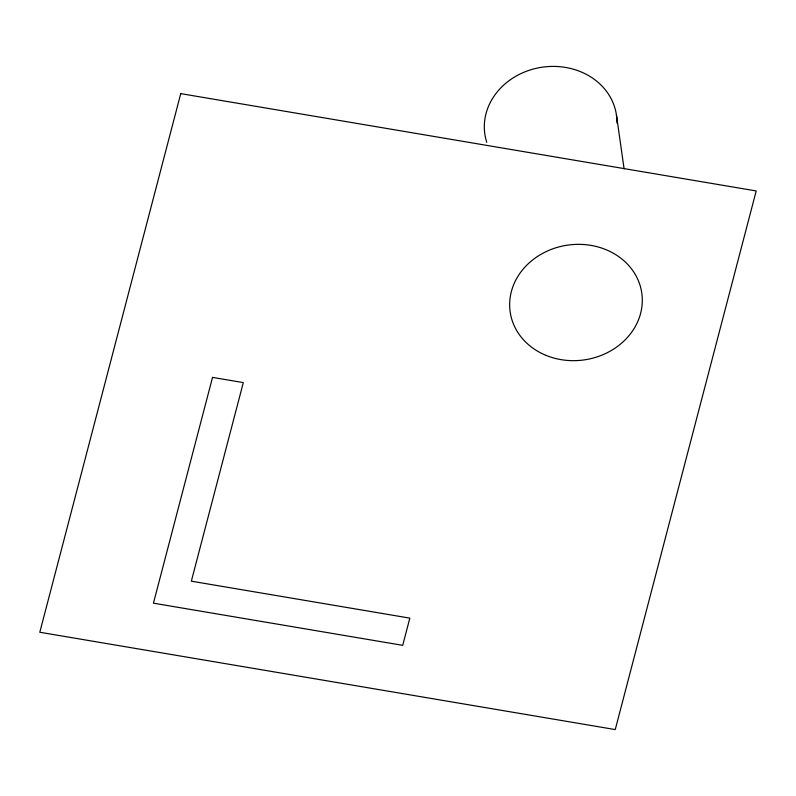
<?xml version="1.0" encoding="UTF-8"?>
<svg xmlns="http://www.w3.org/2000/svg" width="796" height="796" viewBox="0 0 796 796"><rect width="100%" height="100%" fill="white"/><g stroke="black" fill="none" stroke-linecap="round" stroke-linejoin="round"><path stroke-width="1.19" d="M616.422 114.843L624.104 168.842M486.764 142.355A66.486 57.979 -8.1 0 1 542.076 67.222A66.486 57.979 -8.1 0 1 616.97 123.101M180.752 93.629L39.8 632.253L615.248 729.574L756.2 190.95L180.752 93.629M212.532 377.394L153.449 603.179L402.716 645.337L409.831 618.134L191.339 581.18L243.307 382.597L212.532 377.394M546.215 355.444A66.486 57.979 -8.1 0 0 642.193 296.898A66.486 57.979 -8.1 0 0 539.519 255.178A66.486 57.979 -8.1 0 0 546.215 355.444"/></g></svg>
